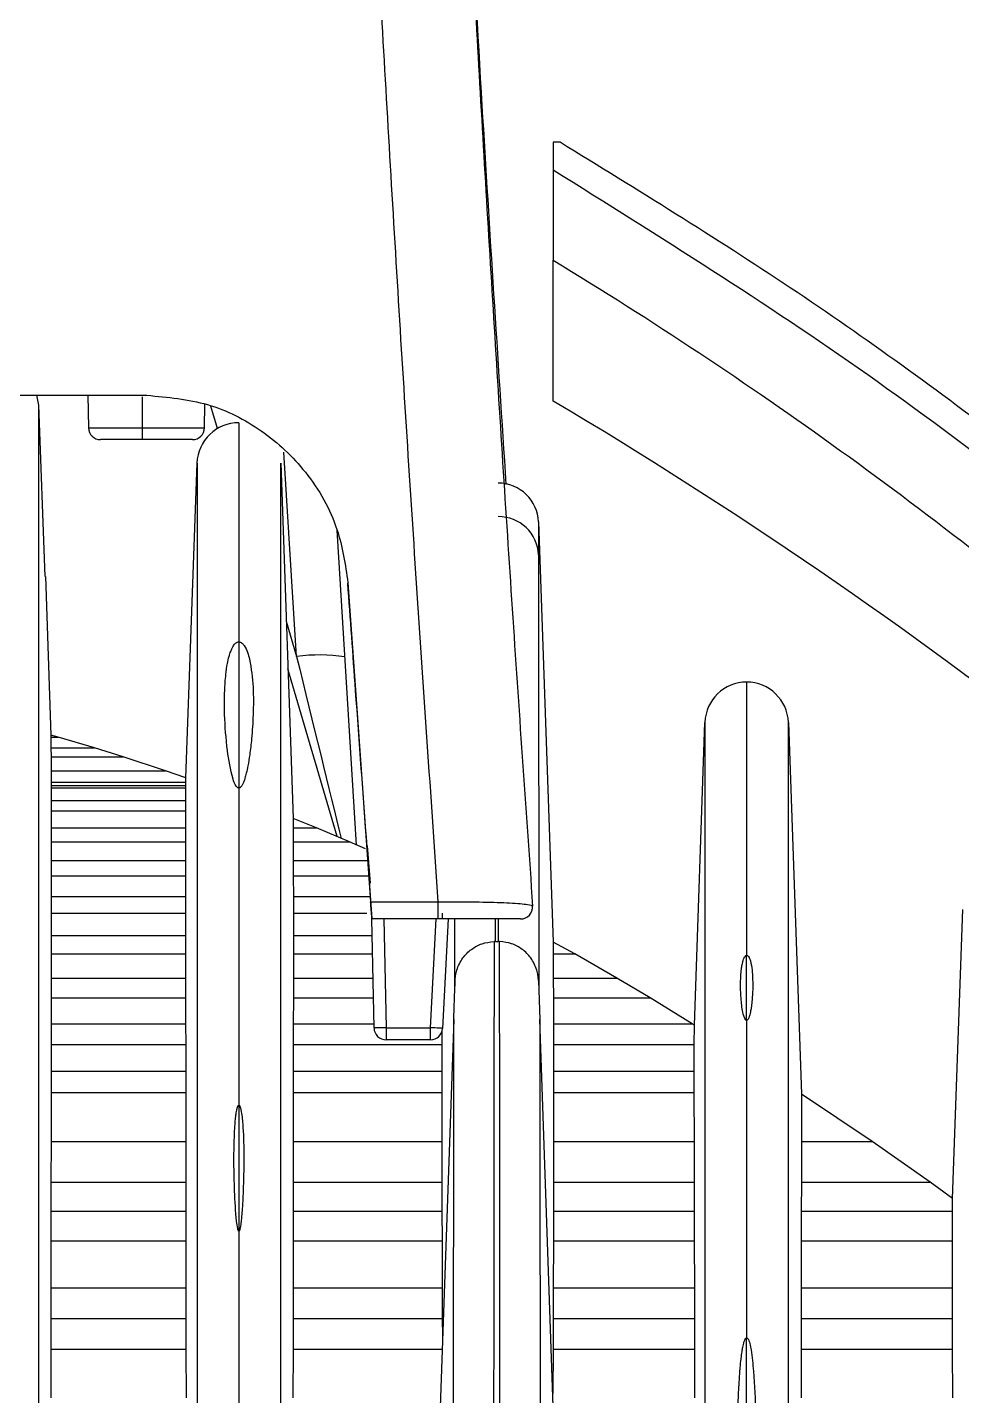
# Model space of a CAD drawing. Extents: x 9.3 to 87.2, y 1.1 to 68.8.
# Drawn here: x 38.764 to 39.923, y 62.182 to 63.88 of the extents above; entities that cross this region are included whole.
import ezdxf

# ---------------------------------------------------------------- set-up
doc = ezdxf.new("R2010")
doc.units = 0
doc.header["$MEASUREMENT"] = 0
doc.layers.add('OBJECT', color=7, linetype='CONTINUOUS')

msp = doc.modelspace()

# ---------------------------------------------------------------- linework, layer by layer
at = {"layer": 'OBJECT'}
for p, q in [((39.4165, 63.4167), (39.4165, 63.5916)), ((37.3006, 63.4238), (38.9125, 63.4238)), ((38.7785, 63.4117), (38.776, 63.4238)), ((38.8392, 63.4238), (38.8399, 63.3836)), ((38.9067, 63.4217), (38.9067, 63.3836)), ((38.786, 63.1988), (38.7785, 63.4117)), ((38.9839, 63.3836), (38.9844, 63.4127)), ((39, 63.3825), (38.9919, 63.4102)), ((38.8399, 63.3836), (38.9067, 63.3836)), ((38.9067, 63.3836), (38.9067, 63.3688)), ((38.9067, 63.3836), (38.9839, 63.3836)), ((38.9067, 63.3688), (38.8549, 63.3688)), ((38.9689, 63.3688), (38.9067, 63.3688)), ((38.9131, 63.3688), (38.9084, 63.3688)), ((39.0982, 63.0996), (39.0825, 63.3533)), ((38.9609, 62.9488), (38.9746, 63.3396)), ((39.0785, 63.3396), (39.0939, 62.8987)), ((39.3982, 63.2666), (39.4164, 62.7452)), ((39.1726, 62.8656), (39.1483, 63.2566)), ((38.786, 63.1988), (38.7865, 63.1988)), ((38.7865, 63.1988), (38.7934, 63.0018)), ((39.0854, 63.1436), (39.0982, 63.0996)), ((39.0265, 63.1178), (39.0265, 62.9363)), ((39.1484, 62.8761), (39.0874, 63.0842)), ((39.5917, 62.6418), (39.6048, 63.0178)), ((39.7083, 63.0178), (39.7244, 62.5563)), ((38.8022, 62.9994), (38.7934, 63.0018)), ((38.7934, 63.0018), (38.7934, 62.9994)), ((38.7934, 62.9994), (38.7934, 62.9861)), ((38.7934, 62.9994), (38.8022, 62.9994)), ((38.8473, 62.9861), (38.8022, 62.9994)), ((38.7934, 62.9861), (38.7935, 62.9749)), ((38.7934, 62.9861), (38.8473, 62.9861)), ((38.883, 62.9749), (38.8473, 62.9861)), ((38.7935, 62.9749), (38.7935, 62.9577)), ((38.7935, 62.9749), (38.883, 62.9749)), ((38.9353, 62.9577), (38.883, 62.9749)), ((38.7935, 62.9577), (38.7936, 62.9434)), ((38.7935, 62.9577), (38.9353, 62.9577)), ((38.7936, 62.9434), (38.7936, 62.9396)), ((38.7936, 62.9434), (38.9609, 62.9434)), ((38.9609, 62.9488), (38.9353, 62.9577)), ((38.9609, 62.9434), (38.9609, 62.9488)), ((38.9609, 62.9396), (38.9609, 62.9434)), ((38.7936, 62.9396), (38.7936, 62.9365)), ((38.7936, 62.9396), (38.9609, 62.9396)), ((38.7936, 62.9365), (38.7936, 62.9209)), ((38.7936, 62.9365), (38.9609, 62.9365)), ((38.9609, 62.9365), (38.9609, 62.9396)), ((38.9609, 62.9209), (38.9609, 62.9365)), ((38.7936, 62.9209), (38.7936, 62.9079)), ((38.7936, 62.9209), (38.9609, 62.9209)), ((38.7936, 62.9079), (38.7937, 62.8869)), ((38.7936, 62.9079), (38.9609, 62.9079)), ((38.9608, 62.8869), (38.9609, 62.9079)), ((38.9609, 62.9079), (38.9609, 62.9209)), ((39.1229, 62.8869), (39.0939, 62.8987)), ((39.0939, 62.8987), (39.0939, 62.8869)), ((38.7937, 62.8869), (38.7937, 62.8695)), ((38.7937, 62.8869), (38.9608, 62.8869)), ((38.9608, 62.8695), (38.9608, 62.8869)), ((39.0939, 62.8869), (39.0939, 62.8695)), ((39.0939, 62.8869), (39.1229, 62.8869)), ((39.1638, 62.8695), (39.1229, 62.8869)), ((38.7937, 62.8695), (38.7938, 62.8463)), ((38.7937, 62.8695), (38.9608, 62.8695)), ((38.9608, 62.8463), (38.9608, 62.8695)), ((39.0939, 62.8695), (39.094, 62.8463)), ((39.0939, 62.8695), (39.1638, 62.8695)), ((39.1836, 62.8607), (39.1638, 62.8695)), ((39.1848, 62.8673), (39.1915, 62.7738)), ((39.1859, 62.8646), (39.1894, 62.8181)), ((38.7938, 62.8463), (38.7938, 62.8272)), ((38.7938, 62.8463), (38.9608, 62.8463)), ((38.9608, 62.8272), (38.9608, 62.8463)), ((39.094, 62.8463), (39.094, 62.8272)), ((39.094, 62.8463), (39.1864, 62.8463)), ((38.7938, 62.8272), (38.7938, 62.8017)), ((38.7938, 62.8272), (38.9608, 62.8272)), ((38.9608, 62.8017), (38.9608, 62.8272)), ((39.094, 62.8272), (39.0941, 62.8017)), ((39.094, 62.8272), (39.1878, 62.8272)), ((38.7938, 62.8017), (38.7938, 62.7809)), ((38.7938, 62.8017), (38.9608, 62.8017)), ((38.9608, 62.7809), (38.9608, 62.8017)), ((39.0941, 62.8017), (39.0941, 62.7809)), ((39.0941, 62.8017), (39.1896, 62.8017)), ((39.19, 62.7952), (39.2739, 62.7952)), ((39.2739, 62.7738), (39.2739, 62.7952)), ((38.7938, 62.7809), (38.7938, 62.7531)), ((38.7938, 62.7809), (38.9608, 62.7809)), ((38.9608, 62.7531), (38.9608, 62.7809)), ((39.0941, 62.7809), (39.0941, 62.7531)), ((39.0941, 62.7809), (39.1852, 62.7809)), ((39.2739, 62.7738), (39.1915, 62.7738)), ((39.1942, 62.6385), (39.1915, 62.7738)), ((39.2065, 62.7738), (39.2092, 62.6388)), ((39.2643, 62.6388), (39.2713, 62.7738)), ((39.279, 62.7738), (39.279, 62.7809)), ((39.2864, 62.7738), (39.2792, 62.638)), ((39.3444, 62.7738), (39.3444, 62.7458)), ((39.912, 62.4267), (39.9246, 62.7856)), ((38.7938, 62.7531), (38.7938, 62.7304)), ((38.7938, 62.7531), (38.9608, 62.7531)), ((38.9608, 62.7304), (38.9608, 62.7531)), ((39.0941, 62.7531), (39.0941, 62.7304)), ((39.0941, 62.7531), (39.192, 62.7531)), ((39.3448, 62.7458), (39.3431, 62.7458)), ((39.3448, 62.7458), (39.3483, 62.7458)), ((39.35, 62.7458), (39.3483, 62.7458)), ((39.4432, 62.7304), (39.4164, 62.7452)), ((39.4164, 62.7452), (39.4165, 62.7304)), ((38.7938, 62.7304), (38.7937, 62.7003)), ((38.7938, 62.7304), (38.9608, 62.7304)), ((38.9609, 62.7003), (38.9608, 62.7304)), ((39.0941, 62.7304), (39.0941, 62.7003)), ((39.0941, 62.7304), (39.1924, 62.7304)), ((39.4165, 62.7304), (39.4166, 62.7003)), ((39.4165, 62.7304), (39.4432, 62.7304)), ((39.4956, 62.7003), (39.4432, 62.7304)), ((39.6565, 62.6481), (39.6565, 62.7287)), ((38.7937, 62.7003), (38.7937, 62.6758)), ((38.7937, 62.7003), (38.9609, 62.7003)), ((38.9609, 62.6758), (38.9609, 62.7003)), ((39.0941, 62.7003), (39.0941, 62.6758)), ((39.0941, 62.7003), (39.193, 62.7003)), ((39.3982, 62.6976), (39.3999, 62.6492)), ((39.4166, 62.7003), (39.4167, 62.6758)), ((39.4166, 62.7003), (39.4956, 62.7003)), ((39.5367, 62.6758), (39.4956, 62.7003)), ((38.7937, 62.6758), (38.7936, 62.6435)), ((38.7937, 62.6758), (38.9609, 62.6758)), ((38.9609, 62.6435), (38.9609, 62.6758)), ((39.0941, 62.6758), (39.094, 62.6435)), ((39.0941, 62.6758), (39.1935, 62.6758)), ((39.4167, 62.6758), (39.4168, 62.6435)), ((39.4167, 62.6758), (39.5367, 62.6758)), ((39.589, 62.6435), (39.5367, 62.6758)), ((38.7936, 62.6435), (38.7936, 62.6178)), ((38.7936, 62.6435), (38.9609, 62.6435)), ((38.961, 62.6178), (38.9609, 62.6435)), ((39.094, 62.6435), (39.094, 62.6178)), ((39.094, 62.6435), (39.1941, 62.6435)), ((39.2092, 62.6388), (39.2092, 62.6238)), ((39.2092, 62.6388), (39.2643, 62.6388)), ((39.2643, 62.6238), (39.2643, 62.6388)), ((39.2932, 62.6492), (39.2656, 61.8608)), ((39.4305, 61.7722), (39.3999, 62.6492)), ((39.4168, 62.6435), (39.4168, 62.6178)), ((39.4168, 62.6435), (39.589, 62.6435)), ((39.5917, 62.6418), (39.589, 62.6435)), ((39.5916, 62.6178), (39.5917, 62.6418)), ((39.2643, 62.6238), (39.2092, 62.6238)), ((39.2786, 62.6178), (39.2787, 62.6358)), ((38.7936, 62.6178), (38.7936, 62.5848)), ((38.7936, 62.6178), (38.961, 62.6178)), ((38.961, 62.5848), (38.961, 62.6178)), ((39.094, 62.6178), (39.0939, 62.5848)), ((39.094, 62.6178), (39.2786, 62.6178)), ((39.2786, 62.5848), (39.2786, 62.6178)), ((39.4168, 62.6178), (39.4169, 62.5848)), ((39.4168, 62.6178), (39.5916, 62.6178)), ((39.5916, 62.5848), (39.5916, 62.6178)), ((38.7936, 62.5848), (38.7936, 62.5585)), ((38.7936, 62.5848), (38.961, 62.5848)), ((38.961, 62.5585), (38.961, 62.5848)), ((39.0939, 62.5848), (39.0939, 62.5585)), ((39.0939, 62.5848), (39.2786, 62.5848)), ((39.2786, 62.5585), (39.2786, 62.5848)), ((39.4169, 62.5848), (39.4169, 62.5585)), ((39.4169, 62.5848), (39.5916, 62.5848)), ((39.5916, 62.5585), (39.5916, 62.5848)), ((38.7936, 62.5585), (38.7935, 62.4976)), ((38.7936, 62.5585), (38.961, 62.5585)), ((38.9611, 62.4976), (38.961, 62.5585)), ((39.0939, 62.5585), (39.0938, 62.4976)), ((39.0939, 62.5585), (39.2786, 62.5585)), ((39.2787, 62.4976), (39.2786, 62.5585)), ((39.4169, 62.5585), (39.4169, 62.4976)), ((39.4169, 62.5585), (39.5916, 62.5585)), ((39.5917, 62.4976), (39.5916, 62.5585)), ((39.8124, 62.4976), (39.7244, 62.5563)), ((39.0265, 62.5426), (39.0265, 62.3863)), ((38.7935, 62.4976), (38.7934, 62.4473)), ((38.7935, 62.4976), (38.9611, 62.4976)), ((38.9611, 62.4473), (38.9611, 62.4976)), ((39.0938, 62.4976), (39.0937, 62.4473)), ((39.0938, 62.4976), (39.2787, 62.4976)), ((39.2788, 62.4473), (39.2787, 62.4976)), ((39.4169, 62.4976), (39.4168, 62.4473)), ((39.4169, 62.4976), (39.5917, 62.4976)), ((39.5918, 62.4473), (39.5917, 62.4976)), ((39.7244, 62.4976), (39.7244, 62.4473)), ((39.7244, 62.4976), (39.8124, 62.4976)), ((39.8842, 62.4473), (39.8124, 62.4976)), ((38.7934, 62.4473), (38.7934, 62.4112)), ((38.7934, 62.4473), (38.9611, 62.4473)), ((38.9612, 62.4112), (38.9611, 62.4473)), ((39.0937, 62.4473), (39.0937, 62.4112)), ((39.0937, 62.4473), (39.2788, 62.4473)), ((39.2789, 62.4112), (39.2788, 62.4473)), ((39.4168, 62.4473), (39.4168, 62.4112)), ((39.4168, 62.4473), (39.5918, 62.4473)), ((39.5919, 62.4112), (39.5918, 62.4473)), ((39.7244, 62.4473), (39.7243, 62.4112)), ((39.7244, 62.4473), (39.8842, 62.4473)), ((39.912, 62.4267), (39.8842, 62.4473)), ((39.9121, 62.4112), (39.912, 62.4267)), ((38.7934, 62.4112), (38.7934, 62.3744)), ((38.7934, 62.4112), (38.9612, 62.4112)), ((38.9612, 62.3744), (38.9612, 62.4112)), ((39.0937, 62.4112), (39.0937, 62.3744)), ((39.0937, 62.4112), (39.2789, 62.4112)), ((39.279, 62.3744), (39.2789, 62.4112)), ((39.4168, 62.4112), (39.4167, 62.3744)), ((39.4168, 62.4112), (39.5919, 62.4112)), ((39.592, 62.3744), (39.5919, 62.4112)), ((39.7243, 62.4112), (39.7243, 62.3744)), ((39.7243, 62.4112), (39.9121, 62.4112)), ((39.912, 62.3744), (39.9121, 62.4112)), ((38.7934, 62.3744), (38.7934, 62.3158)), ((38.7934, 62.3744), (38.9612, 62.3744)), ((38.9612, 62.3158), (38.9612, 62.3744)), ((39.0937, 62.3744), (39.0937, 62.3158)), ((39.0937, 62.3744), (39.279, 62.3744)), ((39.2792, 62.3158), (39.279, 62.3744)), ((39.4167, 62.3744), (39.4166, 62.3158)), ((39.4167, 62.3744), (39.592, 62.3744)), ((39.5921, 62.3158), (39.592, 62.3744)), ((39.7243, 62.3744), (39.7241, 62.3158)), ((39.7243, 62.3744), (39.912, 62.3744)), ((39.912, 62.3158), (39.912, 62.3744)), ((38.7934, 62.3158), (38.7934, 62.2777)), ((38.7934, 62.3158), (38.9612, 62.3158)), ((38.9612, 62.2777), (38.9612, 62.3158)), ((39.0937, 62.3158), (39.0937, 62.2777)), ((39.0937, 62.3158), (39.2792, 62.3158)), ((39.2793, 62.2777), (39.2792, 62.3158)), ((39.4166, 62.3158), (39.4165, 62.2777)), ((39.4166, 62.3158), (39.5921, 62.3158)), ((39.5921, 62.2777), (39.5921, 62.3158)), ((39.7241, 62.3158), (39.7241, 62.2777)), ((39.7241, 62.3158), (39.912, 62.3158)), ((39.9121, 62.2777), (39.912, 62.3158)), ((38.7934, 62.2777), (38.7933, 62.2397)), ((38.7934, 62.2777), (38.9612, 62.2777)), ((38.9613, 62.2397), (38.9612, 62.2777)), ((39.0937, 62.2777), (39.0937, 62.2397)), ((39.0937, 62.2777), (39.2793, 62.2777)), ((39.2794, 62.2559), (39.2793, 62.2777)), ((39.4165, 62.2777), (39.4164, 62.2397)), ((39.4165, 62.2777), (39.5921, 62.2777)), ((39.5921, 62.2397), (39.5921, 62.2777)), ((39.7241, 62.2777), (39.724, 62.2397)), ((39.7241, 62.2777), (39.9121, 62.2777)), ((39.9121, 62.2397), (39.9121, 62.2777)), ((39.6565, 61.8256), (39.6565, 62.2539)), ((38.7933, 62.2397), (38.7932, 62.1795)), ((38.7933, 62.2397), (38.9613, 62.2397)), ((38.9614, 62.1795), (38.9613, 62.2397)), ((39.0937, 62.2397), (39.0936, 62.1795)), ((39.0937, 62.2397), (39.2789, 62.2397)), ((39.4164, 62.2397), (39.4161, 62.1848)), ((39.4164, 62.2397), (39.5921, 62.2397)), ((39.5921, 62.1795), (39.5921, 62.2397)), ((39.724, 62.2397), (39.724, 62.1795)), ((39.724, 62.2397), (39.9121, 62.2397)), ((39.9123, 62.1795), (39.9121, 62.2397))]:
    msp.add_line(p, q, dxfattribs=at)
at = {"layer": 'OBJECT', "flags": 128}
for points in [[(39.1619, 63.1915), (39.1759, 62.9944), (39.19, 62.7952)], [(39.1915, 62.7738), (39.1915, 62.7741), (39.1915, 62.7748), (39.1914, 62.776), (39.1913, 62.7776), (39.1911, 62.7796), (39.191, 62.7819), (39.1908, 62.7845), (39.1906, 62.7872), (39.1904, 62.7899), (39.1902, 62.7926), (39.19, 62.7952)], [(39.1915, 62.7738), (39.1915, 62.7741), (39.1915, 62.7748), (39.1914, 62.776), (39.1913, 62.7776), (39.1911, 62.7796), (39.191, 62.7819), (39.1908, 62.7845), (39.1906, 62.7872), (39.1904, 62.7899), (39.1902, 62.7926), (39.19, 62.7952)], [(39.2092, 62.6388), (39.2063, 62.6388), (39.2035, 62.6387), (39.2009, 62.6387), (39.1986, 62.6386), (39.1968, 62.6386), (39.1954, 62.6385), (39.1945, 62.6385), (39.1942, 62.6385)], [(39.2792, 62.638), (39.279, 62.638), (39.2781, 62.6381), (39.2767, 62.6382), (39.2749, 62.6383), (39.2726, 62.6384), (39.27, 62.6385), (39.2672, 62.6387), (39.2643, 62.6388)]]:
    msp.add_lwpolyline(points, dxfattribs=at)
at = {"layer": 'OBJECT'}
for centre, radius, start, end in [((36.3545, 58.2568), 6, 44.32505, 59.31396), ((38.8549, 63.3838), 0.015, 181, 270), ((38.9689, 63.3838), 0.015, 270, 359), ((39.0265, 63.3378), 0.052, 90, 178), ((39.3483, 63.2648), 0.05, 2, 90), ((39.3487, 63.2236), 0.0496, 2.5077, 90.4287), ((39.1265, 62.8836), 0.2179, 81.6562, 97.4558), ((39.6565, 63.016), 0.0518, 90, 178), ((39.6565, 63.016), 0.0518, 2, 90), ((39.376, 62.7888), 0.015, 269.9998, 4.4232), ((39.376, 62.7888), 0.015, 269.9953, 4.4232), ((39.2092, 62.6388), 0.015, 181.1458, 270), ((39.2643, 62.6388), 0.015, 270, 357)]:
    msp.add_arc(centre, radius, start, end, dxfattribs=at)
msp.add_ellipse((39.0978, 63.102), major_axis=(-0.0786, 0.3218), ratio=0.000549, start_param=1.578291, end_param=2.358613, dxfattribs=at)
for points, knots in [([(39.2739, 62.7952), (39.2648, 62.9275), (39.2465, 63.1923), (39.2221, 63.5794), (39.1999, 63.9591), (39.1872, 64.2037), (39.1808, 64.3261)], [0, 0, 0, 0, 0.249005, 0.49801, 0.749005, 1, 1, 1, 1]), ([(39.3583, 63.3131), (39.348, 63.471), (39.3255, 63.8178), (39.3079, 64.1459), (39.2983, 64.3245)], [0, 0, 0, 0, 0.455391, 1, 1, 1, 1]), ([(39.3026, 64.2244), (39.3087, 64.1093), (39.321, 63.8788), (39.3421, 63.5225), (39.3652, 63.1603), (39.3823, 62.9133), (39.391, 62.7897)], [0, 0, 0, 0, 0.2514676, 0.5033984, 0.7514772, 1, 1, 1, 1]), ([(40.7165, 62.6824), (40.7011, 62.7007), (40.5865, 62.837), (40.3428, 63.0658), (40.021, 63.338), (39.7126, 63.5609), (39.521, 63.6788), (39.425, 63.7378)], [0, 0, 0, 0, 0.04293, 0.319017, 0.59702, 0.798142, 1, 1, 1, 1]), ([(39.4165, 63.7033), (39.4165, 63.7021), (39.4165, 63.7003), (39.4165, 63.6954), (39.4165, 63.6924), (39.4165, 63.6853), (39.4165, 63.6813), (39.4165, 63.6725), (39.4165, 63.6676), (39.4165, 63.6522), (39.4165, 63.6407), (39.4165, 63.6168), (39.4165, 63.6043), (39.4165, 63.5916)], [0, 0, 0, 0, 0.125, 0.125, 0.25, 0.25, 0.375, 0.375, 0.5, 0.5, 0.75, 0.75, 1, 1, 1, 1]), ([(40.7165, 62.6312), (40.6425, 62.7128), (40.4713, 62.9013), (40.1673, 63.1752), (39.8106, 63.4566), (39.5482, 63.6209), (39.4165, 63.7033)], [0, 0, 0, 0, 0.195251, 0.451403, 0.724741, 1, 1, 1, 1]), ([(39.4165, 63.5916), (39.6608, 63.443), (39.892, 63.2762), (40.328, 62.9063), (40.5301, 62.7056), (40.7165, 62.4892)], [0, 0, 0, 0, 0.5, 0.5, 1, 1, 1, 1]), ([(38.9125, 63.4238), (38.9381, 63.4215), (38.9892, 63.4169), (39.0579, 63.3815), (39.1141, 63.3282), (39.1513, 63.2622), (39.1586, 63.2137), (39.1619, 63.1915)], [0, 0, 0, 0, 0.1919317, 0.3834842, 0.5849379, 0.8105069, 1, 1, 1, 1]), ([(38.7783, 61.1318), (38.7783, 61.2069), (38.7783, 61.3849), (38.7783, 61.6525), (38.7784, 61.9351), (38.7784, 62.2104), (38.7784, 62.4379), (38.7784, 62.6281), (38.7784, 62.7821), (38.7784, 62.9328), (38.7785, 63.0697), (38.7785, 63.199), (38.7785, 63.2965), (38.7785, 63.372), (38.7785, 63.3983), (38.7785, 63.4117)], [0, 0, 0, 0, 0.071057, 0.168415, 0.261794, 0.355963, 0.455794, 0.514611, 0.577121, 0.644691, 0.719004, 0.783157, 0.852088, 0.924745, 1, 1, 1, 1]), ([(39.0265, 63.3898), (39.0265, 63.3854), (39.0265, 63.3766), (39.0265, 63.3122), (39.0265, 63.2266), (39.0265, 63.1536), (39.0265, 63.1178)], [0, 0, 0, 0, 0.2896984, 0.5738031, 0.7907089, 1, 1, 1, 1]), ([(38.9746, 63.3396), (38.9746, 63.3349), (38.9746, 63.3255), (38.9746, 63.2535), (38.9746, 63.1423), (38.9746, 62.997), (38.9746, 62.8466), (38.9747, 62.6886), (38.9747, 62.5254), (38.9747, 62.3671), (38.9747, 62.1726), (38.9747, 61.9346), (38.9747, 61.6485), (38.9748, 61.3813), (38.9748, 61.2053), (38.9748, 61.1318)], [0, 0, 0, 0, 0.087568, 0.173364, 0.25618, 0.334773, 0.408358, 0.475885, 0.53886, 0.597709, 0.653359, 0.747663, 0.839448, 0.93288, 1, 1, 1, 1]), ([(39.0783, 61.1318), (39.0783, 61.1898), (39.0783, 61.3352), (39.0783, 61.5596), (39.0783, 61.8052), (39.0784, 62.044), (39.0784, 62.2832), (39.0784, 62.4933), (39.0784, 62.6838), (39.0784, 62.8442), (39.0785, 62.9957), (39.0785, 63.1414), (39.0785, 63.2531), (39.0785, 63.3255), (39.0785, 63.3349), (39.0785, 63.3396)], [0, 0, 0, 0, 0.052845, 0.132537, 0.21065, 0.288968, 0.370443, 0.458019, 0.522088, 0.590888, 0.664581, 0.743303, 0.826276, 0.912247, 1, 1, 1, 1]), ([(39.3982, 63.2666), (39.3982, 63.2649), (39.3982, 63.2615), (39.3982, 63.2377), (39.3983, 63.2257)], [0, 0, 0, 0, 0.498036, 1, 1, 1, 1]), ([(39.3983, 63.2257), (39.3983, 63.2113), (39.3983, 63.1823), (39.3983, 63.1161), (39.3984, 63.033), (39.3985, 62.9323), (39.3985, 62.8173), (39.3987, 62.7292), (39.3987, 62.685), (39.3987, 62.685)], [0, 0, 0, 0, 0.165094, 0.330189, 0.50008, 0.66997, 0.834427, 0.999998, 1, 1, 1, 1]), ([(39.1613, 63.1906), (39.1645, 63.1463), (39.1723, 63.0383), (39.1804, 62.9281), (39.1852, 62.863)], [0, 0, 0, 0, 0.409677, 1, 1, 1, 1]), ([(39.0265, 62.9363), (39.0264, 62.9364), (39.0261, 62.9364), (39.0254, 62.9366), (39.0243, 62.9373), (39.0214, 62.9409), (39.0163, 62.9564), (39.0114, 62.9864), (39.0086, 63.0229), (39.0085, 63.0542), (39.01, 63.0752), (39.0119, 63.0894), (39.014, 63.0989), (39.0161, 63.1053), (39.0179, 63.1097), (39.0195, 63.1126), (39.0209, 63.1145), (39.0223, 63.116), (39.0236, 63.117), (39.0249, 63.1175), (39.0258, 63.1178), (39.0263, 63.1178), (39.0265, 63.1178)], [0, 0, 0, 0, 0.001158, 0.002683, 0.005501, 0.015325, 0.062654, 0.250786, 0.495063, 0.65905, 0.769273, 0.843487, 0.893564, 0.927447, 0.950455, 0.966159, 0.976955, 0.984461, 0.992438, 0.995629, 0.998321, 1, 1, 1, 1]), ([(39.0265, 63.1178), (39.0269, 63.1178), (39.0276, 63.1177), (39.0288, 63.1173), (39.0311, 63.1159), (39.0365, 63.1089), (39.0445, 63.0789), (39.0452, 63.0405), (39.0428, 63.0008), (39.0404, 62.9797), (39.0381, 62.9654), (39.036, 62.9557), (39.0343, 62.9492), (39.0329, 62.9448), (39.0317, 62.9419), (39.0307, 62.9399), (39.0298, 62.9386), (39.0291, 62.9376), (39.0284, 62.937), (39.0277, 62.9366), (39.0271, 62.9364), (39.0267, 62.9364), (39.0265, 62.9363)], [0, 0, 0, 0, 0.002463, 0.005592, 0.011395, 0.031458, 0.127303, 0.508242, 0.669348, 0.777529, 0.850153, 0.898918, 0.931687, 0.953736, 0.968608, 0.978674, 0.985526, 0.99023, 0.994708, 0.996706, 0.998725, 1, 1, 1, 1]), ([(39.6565, 63.0678), (39.6565, 63.0653), (39.6565, 63.0602), (39.6565, 63.0202), (39.6565, 62.9551), (39.6565, 62.8589), (39.6565, 62.7715), (39.6565, 62.7287)], [0, 0, 0, 0, 0.194795, 0.387326, 0.576325, 0.792703, 1, 1, 1, 1]), ([(39.6048, 63.0178), (39.6048, 63.0141), (39.6048, 63.0066), (39.6048, 62.9479), (39.6048, 62.859), (39.6048, 62.7353), (39.6048, 62.6034), (39.6048, 62.4647), (39.6048, 62.3199), (39.6048, 62.1589), (39.6048, 61.9824), (39.6048, 61.7778), (39.6048, 61.5521), (39.6048, 61.335), (39.6048, 61.19), (39.6048, 61.1318)], [0, 0, 0, 0, 0.08602, 0.170676, 0.253119, 0.332476, 0.407805, 0.478951, 0.545935, 0.608976, 0.68551, 0.763919, 0.848697, 0.939215, 1, 1, 1, 1]), ([(39.7083, 61.1318), (39.7083, 61.1953), (39.7083, 61.3504), (39.7083, 61.5802), (39.7083, 61.8161), (39.7083, 62.0295), (39.7083, 62.2301), (39.7083, 62.4127), (39.7083, 62.5715), (39.7083, 62.7109), (39.7083, 62.8439), (39.7083, 62.9415), (39.7083, 63.0055), (39.7083, 63.0137), (39.7083, 63.0178)], [0, 0, 0, 0, 0.0663565, 0.1619168, 0.2506975, 0.3330027, 0.4146365, 0.5014721, 0.5748651, 0.6528443, 0.7353332, 0.8213619, 0.9099109, 1, 1, 1, 1]), ([(39.0265, 62.9363), (39.0265, 62.9012), (39.0265, 62.8327), (39.0265, 62.7027), (39.0265, 62.6024), (39.0265, 62.5426)], [0, 0, 0, 0, 0.297548, 0.581289, 1, 1, 1, 1]), ([(39.2739, 62.7952), (39.2799, 62.7952), (39.2991, 62.7953), (39.3317, 62.7949), (39.3651, 62.7938), (39.3878, 62.7919), (39.3899, 62.7904), (39.391, 62.7897)], [0, 0, 0, 0, 0.091884, 0.295307, 0.520559, 0.761318, 1, 1, 1, 1]), ([(39.2739, 62.7952), (39.2799, 62.7952), (39.2991, 62.7953), (39.3317, 62.7949), (39.3651, 62.7938), (39.3878, 62.7919), (39.3899, 62.7904), (39.391, 62.7897)], [0, 0, 0, 0, 0.091884, 0.295307, 0.520559, 0.761318, 1, 1, 1, 1]), ([(39.376, 62.7738), (39.3751, 62.7738), (39.3734, 62.7738), (39.3537, 62.7738), (39.3245, 62.7738), (39.296, 62.7738), (39.2792, 62.7738), (39.2739, 62.7738)], [0, 0, 0, 0, 0.241196, 0.482989, 0.707414, 0.909008, 1, 1, 1, 1]), ([(39.376, 62.7738), (39.3751, 62.7738), (39.3734, 62.7738), (39.3537, 62.7738), (39.3245, 62.7738), (39.296, 62.7738), (39.2792, 62.7738), (39.2739, 62.7738)], [0, 0, 0, 0, 0.241196, 0.482989, 0.707414, 0.909008, 1, 1, 1, 1]), ([(39.376, 62.7738), (39.3759, 62.7738), (39.3757, 62.7738), (39.3688, 62.7738), (39.3536, 62.7738), (39.3312, 62.7738), (39.3036, 62.7738), (39.2836, 62.7738), (39.2739, 62.7738)], [0, 0, 0, 0, 0.111415, 0.292151, 0.472118, 0.652271, 0.83282, 1, 1, 1, 1]), ([(39.2944, 62.685), (39.2944, 62.685), (39.2944, 62.7053), (39.2945, 62.7371), (39.2945, 62.7648), (39.2945, 62.7738)], [0, 0, 0, 0, 0.000016, 0.673023, 1, 1, 1, 1]), ([(39.3487, 62.7458), (39.3487, 62.7458), (39.3487, 62.7555), (39.3487, 62.7647), (39.3487, 62.7738)], [0, 0, 0, 0, 0.000051, 1, 1, 1, 1]), ([(39.2949, 62.6976), (39.2949, 62.698), (39.295, 62.7), (39.2954, 62.7044), (39.2977, 62.7139), (39.3034, 62.7253), (39.3144, 62.7364), (39.3279, 62.7439), (39.338, 62.7452), (39.3431, 62.7458)], [0, 0, 0, 0, 0.018056, 0.08366, 0.166715, 0.400676, 0.607754, 0.803654, 1, 1, 1, 1]), ([(39.3431, 62.7458), (39.3431, 62.7166), (39.343, 62.5705), (39.3428, 62.2967), (39.3424, 62.0533), (39.3424, 61.9226), (39.3424, 61.9226)], [0, 0, 0, 0, 0.10881, 0.544285, 0.999997, 1, 1, 1, 1]), ([(39.3444, 62.7458), (39.3444, 62.7458), (39.3444, 62.7458), (39.3444, 62.7458), (39.3444, 62.7458)], [0, 0, 0, 0, 0.743547, 1, 1, 1, 1]), ([(39.3487, 62.7458), (39.3487, 62.7458), (39.3487, 62.7458), (39.3487, 62.7458), (39.3487, 62.7458)], [0, 0, 0, 0, 0.256453, 1, 1, 1, 1]), ([(39.3982, 62.6976), (39.3982, 62.698), (39.3981, 62.7), (39.3976, 62.7044), (39.3954, 62.7139), (39.3897, 62.7253), (39.3787, 62.7364), (39.3652, 62.7439), (39.3551, 62.7452), (39.35, 62.7458)], [0, 0, 0, 0, 0.018055, 0.08366, 0.166712, 0.400673, 0.60775, 0.803655, 1, 1, 1, 1]), ([(39.3507, 61.9226), (39.3507, 61.9226), (39.3507, 61.985), (39.3504, 62.1524), (39.3502, 62.4298), (39.3501, 62.6404), (39.35, 62.7458)], [0, 0, 0, 0, 0.000003, 0.217703, 0.608618, 1, 1, 1, 1]), ([(39.6565, 62.6481), (39.6565, 62.6481), (39.6563, 62.6481), (39.656, 62.6482), (39.6554, 62.6485), (39.654, 62.6503), (39.6515, 62.6579), (39.6497, 62.6717), (39.6488, 62.6881), (39.6491, 62.7016), (39.6499, 62.7106), (39.6508, 62.7167), (39.6517, 62.7207), (39.6525, 62.7234), (39.6532, 62.7253), (39.6539, 62.7265), (39.6544, 62.7273), (39.6549, 62.7279), (39.6554, 62.7283), (39.6558, 62.7286), (39.6562, 62.7287), (39.6564, 62.7287), (39.6565, 62.7287)], [0, 0, 0, 0, 0.001329, 0.003074, 0.006297, 0.017479, 0.071214, 0.284802, 0.518441, 0.675322, 0.780747, 0.851666, 0.899436, 0.931673, 0.953487, 0.968304, 0.978429, 0.98541, 0.992312, 0.99526, 0.998236, 1, 1, 1, 1]), ([(39.6565, 62.7287), (39.6566, 62.7287), (39.6569, 62.7287), (39.6573, 62.7286), (39.658, 62.7281), (39.6599, 62.7259), (39.6629, 62.7162), (39.6642, 62.7012), (39.6641, 62.6843), (39.6633, 62.6723), (39.6623, 62.6643), (39.6614, 62.6589), (39.6606, 62.6553), (39.6599, 62.6528), (39.6592, 62.6512), (39.6587, 62.6501), (39.6583, 62.6494), (39.6579, 62.6489), (39.6576, 62.6485), (39.6572, 62.6483), (39.6569, 62.6481), (39.6567, 62.6481), (39.6566, 62.6481), (39.6565, 62.6481)], [0, 0, 0, 0, 0.001791, 0.004142, 0.008453, 0.023139, 0.09304, 0.370848, 0.576813, 0.71516, 0.808074, 0.870488, 0.912447, 0.940688, 0.959739, 0.972628, 0.981392, 0.987398, 0.99156, 0.995982, 0.997755, 0.999226, 1, 1, 1, 1]), ([(39.2932, 62.6492), (39.2935, 62.6576), (39.294, 62.6742), (39.2946, 62.6899), (39.2949, 62.6976)], [0, 0, 0, 0, 0.507999, 1, 1, 1, 1]), ([(39.2926, 61.8089), (39.2926, 61.8089), (39.2926, 61.8399), (39.2927, 61.9912), (39.2929, 62.2764), (39.2932, 62.5198), (39.2932, 62.6492), (39.2932, 62.6492)], [0, 0, 0, 0, 0.000003, 0.107059, 0.535369, 0.999998, 1, 1, 1, 1]), ([(39.3999, 62.6492), (39.3999, 62.6492), (39.3999, 62.5101), (39.4002, 62.3056), (39.4004, 62.0224), (39.4005, 61.8813), (39.4005, 61.8089), (39.4005, 61.8089)], [0, 0, 0, 0, 0.000002, 0.499459, 0.749669, 0.999997, 1, 1, 1, 1]), ([(39.6565, 62.6481), (39.6565, 62.5786), (39.6565, 62.4589), (39.6565, 62.3145), (39.6565, 62.2539)], [0, 0, 0, 0, 0.580628, 1, 1, 1, 1]), ([(39.7244, 62.5563), (39.7244, 62.5537), (39.7244, 62.5483), (39.7244, 62.5146), (39.7244, 62.4976)], [0, 0, 0, 0, 0.497156, 1, 1, 1, 1]), ([(39.0265, 62.3863), (39.0265, 62.3863), (39.0264, 62.3863), (39.0263, 62.3864), (39.0261, 62.3866), (39.0255, 62.3876), (39.0245, 62.3916), (39.0225, 62.408), (39.0211, 62.4355), (39.0203, 62.4676), (39.0205, 62.4925), (39.0211, 62.5091), (39.0218, 62.5203), (39.0225, 62.5277), (39.0232, 62.5327), (39.0238, 62.536), (39.0242, 62.5383), (39.0247, 62.5398), (39.025, 62.5408), (39.0253, 62.5414), (39.0256, 62.5419), (39.0258, 62.5422), (39.0261, 62.5424), (39.0263, 62.5426), (39.0264, 62.5426), (39.0265, 62.5426), (39.0265, 62.5426)], [0, 0, 0, 0, 0.0004099, 0.0009215, 0.0019078, 0.0056321, 0.0203966, 0.079215, 0.314257, 0.5400191, 0.6912345, 0.7925562, 0.8604771, 0.9060342, 0.9366125, 0.9571568, 0.9709814, 0.980303, 0.9866087, 0.9908967, 0.9938318, 0.9958665, 0.9980236, 0.9988884, 0.9996064, 1, 1, 1, 1]), ([(39.0265, 62.5426), (39.0266, 62.5426), (39.0267, 62.5426), (39.0269, 62.5425), (39.0274, 62.5421), (39.0284, 62.5402), (39.0302, 62.5326), (39.033, 62.5014), (39.0329, 62.465), (39.0316, 62.4297), (39.0308, 62.4153), (39.0301, 62.4057), (39.0295, 62.3993), (39.0289, 62.3949), (39.0285, 62.392), (39.0281, 62.3901), (39.0278, 62.3888), (39.0276, 62.3879), (39.0274, 62.3874), (39.0272, 62.387), (39.0271, 62.3867), (39.0269, 62.3865), (39.0268, 62.3864), (39.0267, 62.3863), (39.0266, 62.3863), (39.0266, 62.3863), (39.0265, 62.3863)], [0, 0, 0, 0, 0.000685, 0.001564, 0.003213, 0.010493, 0.039238, 0.153737, 0.611335, 0.73946, 0.825268, 0.882734, 0.921227, 0.947018, 0.964309, 0.975911, 0.983708, 0.988957, 0.992503, 0.99491, 0.996555, 0.997693, 0.998895, 0.999376, 0.999777, 1, 1, 1, 1]), ([(39.0265, 62.3863), (39.0265, 62.3207), (39.0265, 62.2056), (39.0265, 62.0833), (39.0265, 62.0307)], [0, 0, 0, 0, 0.570137, 1, 1, 1, 1]), ([(39.6565, 61.8256), (39.6564, 61.8256), (39.6562, 61.8256), (39.6558, 61.8258), (39.6548, 61.8267), (39.6529, 61.8305), (39.6493, 61.8463), (39.6437, 61.9104), (39.6433, 62.0116), (39.6441, 62.1113), (39.6458, 62.1721), (39.6472, 62.1993), (39.6485, 62.2175), (39.6498, 62.2296), (39.6509, 62.2378), (39.6519, 62.2432), (39.6527, 62.2468), (39.6534, 62.2493), (39.654, 62.2509), (39.6545, 62.252), (39.655, 62.2527), (39.6554, 62.2532), (39.6557, 62.2536), (39.6561, 62.2538), (39.6564, 62.2539), (39.6565, 62.2539), (39.6565, 62.2539)], [0, 0, 0, 0, 0.000501, 0.001151, 0.00236, 0.007574, 0.028162, 0.110155, 0.437763, 0.717794, 0.81063, 0.872803, 0.914462, 0.942394, 0.961138, 0.973731, 0.982205, 0.987919, 0.991787, 0.994417, 0.99622, 0.997472, 0.998806, 0.999341, 0.999785, 1, 1, 1, 1]), ([(39.6565, 62.2539), (39.6566, 62.2539), (39.6569, 62.2539), (39.6572, 62.2537), (39.658, 62.2531), (39.6595, 62.2503), (39.6624, 62.2389), (39.6673, 62.1928), (39.6687, 62.1182), (39.6698, 62.0194), (39.6693, 61.945), (39.6673, 61.8946), (39.6659, 61.8718), (39.6645, 61.8564), (39.6632, 61.8461), (39.662, 61.8392), (39.661, 61.8346), (39.6602, 61.8315), (39.6595, 61.8294), (39.6589, 61.828), (39.6584, 61.827), (39.6579, 61.8263), (39.6574, 61.8259), (39.657, 61.8257), (39.6567, 61.8256), (39.6566, 61.8256), (39.6565, 61.8256)], [0, 0, 0, 0, 0.000459, 0.001037, 0.002137, 0.006183, 0.022225, 0.086119, 0.341385, 0.558432, 0.778026, 0.850867, 0.899686, 0.932428, 0.954405, 0.969173, 0.979112, 0.985817, 0.990355, 0.993443, 0.995561, 0.997451, 0.99862, 0.999247, 0.999765, 1, 1, 1, 1])]:
    msp.add_open_spline(points, degree=3, knots=knots, dxfattribs=at)
for points in [[(39.4165, 63.7378), (39.4165, 63.7297), (39.4165, 63.7181), (39.4165, 63.7033)], [(39.425, 63.7378), (39.4225, 63.7378), (39.4197, 63.7378), (39.4165, 63.7378)]]:
    msp.add_open_spline(points, degree=3, dxfattribs=at)

doc.saveas('drawing.dxf')
